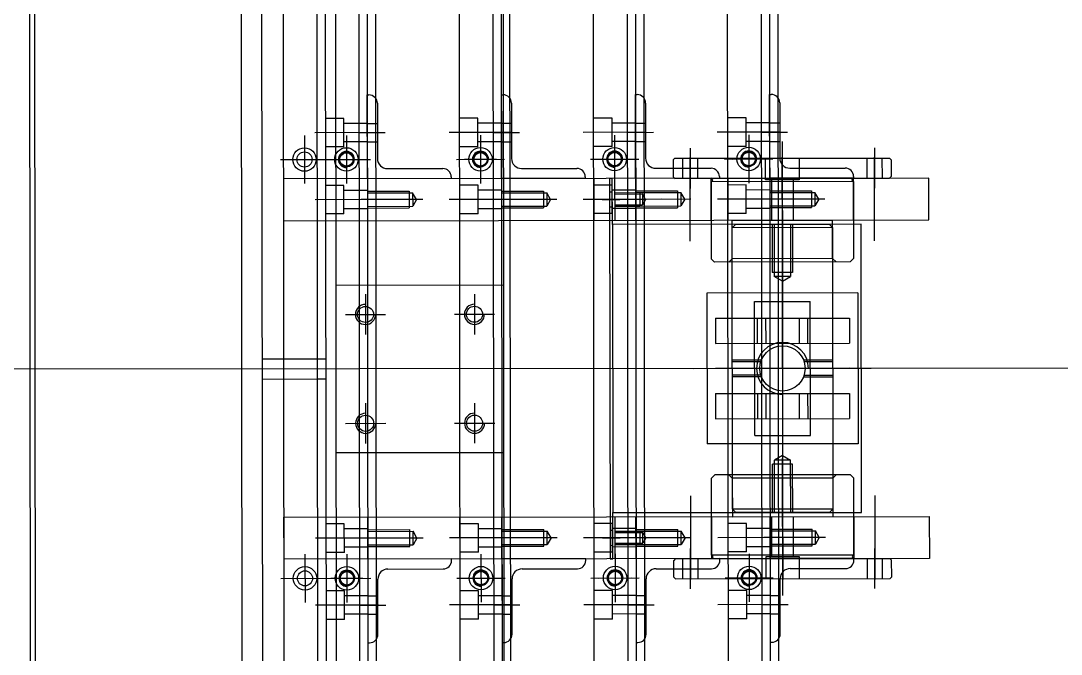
# Model space of a CAD drawing. Header units: feet. Extents: x -99009 to 3252343, y -11094690 to 9035152.
# Drawn here: x 2519507 to 2520128, y -1969509 to -1969131 of the extents above; entities that cross this region are included whole.
import ezdxf

# ---------------------------------------------------------------- set-up
doc = ezdxf.new("R2010")
doc.units = ezdxf.units.FT
for name, color, linetype in [('1', 1, 'Continuous'), ('K-LINE', 7, 'Continuous'), ('栗本図面枠', 7, 'Continuous')]:
    doc.layers.add(name, color=color, linetype=linetype)

# ---------------------------------------------------------------- blocks, each defined once
blk = doc.blocks.new('K24582845e8a56')
at = {"layer": '栗本図面枠', "color": 1}
for p, q in [((-7182.82, 87.5, 0), (-7182.82, -1919.93, 0)), ((-7271.32, -351.03, 0), (-7296.32, -351.03, 0)), ((-7296.32, -351.03, 0), (-7296.32, -736.03, 0)), ((-7271.32, -736.03, 0), (-7271.32, -351.03, 0)), ((-7094.32, -736.03, 0), (-7094.32, -351.03, 0)), ((-7094.32, -351.03, 0), (-7069.32, -351.03, 0)), ((-7069.32, -351.03, 0), (-7069.32, -736.03, 0)), ((-7308.32, -374.53, 0), (-7307.32, -373.53, 0)), ((-7308.32, -502.53, 0), (-7308.32, -374.53, 0)), ((-7307.32, -373.53, 0), (-7297.32, -373.53, 0)), ((-7297.32, -373.53, 0), (-7296.32, -374.53, 0)), ((-7296.32, -502.53, 0), (-7296.32, -374.53, 0)), ((-7068.32, -373.53, 0), (-7069.32, -374.53, 0)), ((-7069.32, -502.53, 0), (-7069.32, -374.53, 0)), ((-7058.32, -373.53, 0), (-7068.32, -373.53, 0)), ((-7057.32, -374.53, 0), (-7058.32, -373.53, 0)), ((-7057.32, -502.53, 0), (-7057.32, -374.53, 0)), ((-7314.32, -383.53, 0), (-7290.32, -383.53, 0)), ((-7258.82, -383.53, 0), (-7308.82, -383.53, 0)), ((-7308.32, -379.03, 0), (-7296.32, -379.03, 0)), ((-7106.82, -383.53, 0), (-7056.82, -383.53, 0)), ((-7051.32, -383.53, 0), (-7075.32, -383.53, 0)), ((-7057.32, -379.03, 0), (-7069.32, -379.03, 0)), ((-7308.32, -388.03, 0), (-7296.32, -388.03, 0)), ((-7182.82, -491.37, 0), (-7182.82, -385.7, 0)), ((-7057.32, -388.03, 0), (-7069.32, -388.03, 0)), ((-7297.32, -396.03, 0), (-7296.32, -396.03, 0)), ((-7271.32, -396.03, 0), (-7296.32, -396.03, 0)), ((-7296.32, -396.03, 0), (-7296.32, -446.03, 0)), ((-7294.32, -396.03, 0), (-7248.32, -396.03, 0)), ((-7294.32, -396.03, 0), (-7294.32, -481.03, 0)), ((-7268.82, -391.53, 0), (-7268.82, -539.93, 0)), ((-7096.82, -391.53, 0), (-7268.82, -391.53, 0)), ((-7246.32, -398.03, 0), (-7248.32, -396.03, 0)), ((-7227.82, -393.53, 0), (-7137.82, -393.53, 0)), ((-7227.82, -393.53, 0), (-7227.82, -483.53, 0)), ((-7137.82, -393.53, 0), (-7137.82, -483.53, 0)), ((-7119.32, -398.03, 0), (-7117.32, -396.03, 0)), ((-7071.32, -396.03, 0), (-7117.32, -396.03, 0)), ((-7096.82, -539.93, 0), (-7096.82, -391.53, 0)), ((-7094.32, -396.03, 0), (-7069.32, -396.03, 0)), ((-7071.32, -396.03, 0), (-7071.32, -481.03, 0)), ((-7068.32, -396.03, 0), (-7069.32, -396.03, 0)), ((-7069.32, -396.03, 0), (-7069.32, -446.03, 0)), ((-7302.32, -434.03, 0), (-7302.32, -401.03, 0)), ((-7246.32, -398.03, 0), (-7246.32, -479.03, 0)), ((-7212.82, -478.53, 0), (-7212.82, -398.53, 0)), ((-7212.82, -398.53, 0), (-7197.82, -398.53, 0)), ((-7197.82, -478.53, 0), (-7197.82, -398.53, 0)), ((-7182.82, -398.53, 0), (-7182.82, -478.53, 0)), ((-7167.82, -478.53, 0), (-7167.82, -398.53, 0)), ((-7167.82, -398.53, 0), (-7152.82, -398.53, 0)), ((-7152.82, -478.53, 0), (-7152.82, -398.53, 0)), ((-7119.32, -398.03, 0), (-7119.32, -479.03, 0)), ((-7063.32, -434.03, 0), (-7063.32, -401.03, 0)), ((-7248.32, -408.53, 0), (-7271.32, -408.53, 0)), ((-7271.32, -468.53, 0), (-7271.32, -408.53, 0)), ((-7268.82, -410.53, 0), (-7266.82, -408.53, 0)), ((-7266.82, -408.53, 0), (-7266.82, -468.53, 0)), ((-7266.82, -408.53, 0), (-7098.82, -408.53, 0)), ((-7248.32, -408.53, 0), (-7246.32, -406.53, 0)), ((-7248.32, -408.53, 0), (-7248.32, -468.53, 0)), ((-7187.82, -425.99, 0), (-7187.82, -408.53, 0)), ((-7186.82, -425.64, 0), (-7186.82, -408.53, 0)), ((-7178.82, -425.64, 0), (-7178.82, -408.53, 0)), ((-7177.82, -425.99, 0), (-7177.82, -408.53, 0)), ((-7117.32, -408.53, 0), (-7119.32, -406.53, 0)), ((-7117.32, -408.53, 0), (-7094.32, -408.53, 0)), ((-7117.32, -408.53, 0), (-7117.32, -468.53, 0)), ((-7098.82, -408.53, 0), (-7098.82, -468.53, 0)), ((-7098.82, -408.53, 0), (-7096.82, -410.53, 0)), ((-7094.32, -468.53, 0), (-7094.32, -408.53, 0)), ((-7283.82, -413.06, 0), (-7283.82, -449.7, 0)), ((-7268.82, -466.53, 0), (-7268.82, -410.53, 0)), ((-7096.82, -410.53, 0), (-7096.82, -466.53, 0)), ((-7081.82, -413.06, 0), (-7081.82, -449.7, 0)), ((-7288.82, -446.03, 0), (-7288.82, -421.03, 0)), ((-7288.82, -421.03, 0), (-7278.82, -421.03, 0)), ((-7283.82, -416.72, 0), (-7287.82, -419.03, 0)), ((-7287.82, -446.03, 0), (-7287.82, -419.03, 0)), ((-7287.82, -419.03, 0), (-7279.82, -419.03, 0)), ((-7283.82, -416.72, 0), (-7279.82, -419.03, 0)), ((-7279.82, -446.03, 0), (-7279.82, -419.03, 0)), ((-7278.82, -446.03, 0), (-7278.82, -421.03, 0)), ((-7222.82, -455.12, 0), (-7222.82, -421.95, 0)), ((-7142.82, -421.95, 0), (-7222.82, -421.95, 0)), ((-7142.82, -455.12, 0), (-7142.82, -421.95, 0)), ((-7086.82, -446.03, 0), (-7086.82, -421.03, 0)), ((-7076.82, -421.03, 0), (-7086.82, -421.03, 0)), ((-7081.82, -416.72, 0), (-7085.82, -419.03, 0)), ((-7085.82, -446.03, 0), (-7085.82, -419.03, 0)), ((-7077.82, -419.03, 0), (-7085.82, -419.03, 0)), ((-7081.82, -416.72, 0), (-7077.82, -419.03, 0)), ((-7077.82, -446.03, 0), (-7077.82, -419.03, 0)), ((-7076.82, -446.03, 0), (-7076.82, -421.03, 0)), ((-7212.82, -423.53, 0), (-7197.82, -423.53, 0)), ((-7167.82, -423.53, 0), (-7152.82, -423.53, 0)), ((-7308.32, -428.53, 0), (-7295.32, -428.53, 0)), ((-7295.32, -428.53, 0), (-7295.32, -448.53, 0)), ((-7295.32, -432.03, 0), (-7271.32, -432.03, 0)), ((-7268.82, -432.53, 0), (-7240.02, -432.53, 0)), ((-7268.82, -433.73, 0), (-7237.62, -433.73, 0)), ((-7240.02, -432.53, 0), (-7240.02, -444.53, 0)), ((-7237.62, -433.73, 0), (-7237.62, -443.33, 0)), ((-7234.85, -438.53, 0), (-7237.62, -433.73, 0)), ((-7212.82, -428.53, 0), (-7197.82, -428.53, 0)), ((-7167.82, -428.53, 0), (-7152.82, -428.53, 0)), ((-7130.8, -438.53, 0), (-7128.02, -433.73, 0)), ((-7096.82, -433.73, 0), (-7128.02, -433.73, 0)), ((-7128.02, -433.73, 0), (-7128.02, -443.33, 0)), ((-7096.82, -432.53, 0), (-7125.62, -432.53, 0)), ((-7125.62, -432.53, 0), (-7125.62, -444.53, 0)), ((-7070.32, -432.03, 0), (-7094.32, -432.03, 0)), ((-7070.32, -428.53, 0), (-7070.32, -448.53, 0)), ((-7057.32, -428.53, 0), (-7070.32, -428.53, 0)), ((-7341.32, -440.03, 0), (-7308.32, -440.03, 0)), ((-7329.32, -446.03, 0), (-7329.32, -440.03, 0)), ((-7323.82, -450.74, 0), (-7323.82, -435.33, 0)), ((-7323.82, -439.78, 0), (-7323.82, -477.28, 0)), ((-7318.32, -438.53, 0), (-7236.32, -438.53, 0)), ((-7318.32, -446.03, 0), (-7318.32, -440.03, 0)), ((-7258.82, -438.53, 0), (-7308.82, -438.53, 0)), ((-7283.82, -439.78, 0), (-7283.82, -477.28, 0)), ((-7278.82, -438.53, 0), (-7086.82, -438.53, 0)), ((-7239.07, -438.53, 0), (-7126.57, -438.53, 0)), ((-7234.85, -438.53, 0), (-7237.62, -443.33, 0)), ((-7130.8, -438.53, 0), (-7128.02, -443.33, 0)), ((-7047.32, -438.53, 0), (-7129.32, -438.53, 0)), ((-7106.82, -438.53, 0), (-7056.82, -438.53, 0)), ((-7081.82, -439.78, 0), (-7081.82, -477.28, 0)), ((-7024.32, -440.03, 0), (-7057.32, -440.03, 0)), ((-7047.32, -446.03, 0), (-7047.32, -440.03, 0)), ((-7041.82, -450.74, 0), (-7041.82, -435.33, 0)), ((-7041.82, -439.78, 0), (-7041.82, -477.28, 0)), ((-7036.32, -446.03, 0), (-7036.32, -440.03, 0)), ((-7652.82, -441.03, 0), (-6712.82, -441.03, 0)), ((-7652.82, -446.03, 0), (-6712.82, -446.03, 0)), ((-7346.32, -446.03, 0), (-7346.32, -445.03, 0)), ((-7296.32, -446.03, 0), (-7346.32, -446.03, 0)), ((-7329.32, -446.03, 0), (-7329.32, -460.03, 0)), ((-7318.32, -446.03, 0), (-7318.32, -460.03, 0)), ((-7307.82, -472.91, 0), (-7307.82, -444.16, 0)), ((-7296.32, -446.03, 0), (-7271.32, -446.03, 0)), ((-7295.32, -445.03, 0), (-7271.32, -445.03, 0)), ((-7289.32, -446.03, 0), (-7289.32, -460.03, 0)), ((-7278.32, -446.03, 0), (-7278.32, -460.03, 0)), ((-7268.82, -443.33, 0), (-7237.62, -443.33, 0)), ((-7268.82, -444.53, 0), (-7240.02, -444.53, 0)), ((-7096.82, -443.33, 0), (-7128.02, -443.33, 0)), ((-7096.82, -444.53, 0), (-7125.62, -444.53, 0)), ((-7070.32, -445.03, 0), (-7094.32, -445.03, 0)), ((-7069.32, -446.03, 0), (-7094.32, -446.03, 0)), ((-7087.32, -446.03, 0), (-7087.32, -460.03, 0)), ((-7076.32, -446.03, 0), (-7076.32, -460.03, 0)), ((-7069.32, -446.03, 0), (-7019.32, -446.03, 0)), ((-7057.82, -472.91, 0), (-7057.82, -444.16, 0)), ((-7047.32, -446.03, 0), (-7047.32, -460.03, 0)), ((-7036.32, -446.03, 0), (-7036.32, -460.03, 0)), ((-7019.32, -446.03, 0), (-7019.32, -445.03, 0)), ((-7652.82, -451.03, 0), (-6712.82, -451.03, 0)), ((-7295.32, -448.53, 0), (-7308.32, -448.53, 0)), ((-7307.82, -468.13, 0), (-7307.82, -448.93, 0)), ((-7212.82, -448.53, 0), (-7197.82, -448.53, 0)), ((-7187.82, -451.07, 0), (-7187.82, -468.53, 0)), ((-7186.82, -451.43, 0), (-7186.82, -468.53, 0)), ((-7178.82, -451.43, 0), (-7178.82, -468.53, 0)), ((-7177.82, -451.07, 0), (-7177.82, -468.53, 0)), ((-7167.82, -448.53, 0), (-7152.82, -448.53, 0)), ((-7070.32, -448.53, 0), (-7057.32, -448.53, 0)), ((-7057.82, -468.13, 0), (-7057.82, -448.93, 0)), ((-7322.2, -458.53, 0), (-7293.45, -458.53, 0)), ((-7317.42, -458.53, 0), (-7298.22, -458.53, 0)), ((-7142.82, -455.12, 0), (-7222.82, -455.12, 0)), ((-7212.82, -453.53, 0), (-7197.82, -453.53, 0)), ((-7167.82, -453.53, 0), (-7152.82, -453.53, 0)), ((-7072.2, -458.53, 0), (-7043.45, -458.53, 0)), ((-7067.42, -458.53, 0), (-7048.22, -458.53, 0)), ((-7315.32, -460.03, 0), (-7332.32, -460.03, 0)), ((-7332.32, -460.03, 0), (-7332.32, -471.03, 0)), ((-7315.32, -460.03, 0), (-7315.32, -471.03, 0)), ((-7275.32, -460.03, 0), (-7292.32, -460.03, 0)), ((-7292.32, -460.03, 0), (-7292.32, -471.03, 0)), ((-7275.32, -460.03, 0), (-7275.32, -471.03, 0)), ((-7073.32, -460.03, 0), (-7090.32, -460.03, 0)), ((-7090.32, -460.03, 0), (-7090.32, -471.03, 0)), ((-7073.32, -460.03, 0), (-7073.32, -471.03, 0)), ((-7033.32, -460.03, 0), (-7050.32, -460.03, 0)), ((-7050.32, -460.03, 0), (-7050.32, -471.03, 0)), ((-7033.32, -460.03, 0), (-7033.32, -471.03, 0)), ((-6712.82, -471.03, 0), (-7652.82, -471.03, 0)), ((-6712.82, -471.03, 0), (-7652.82, -471.03, 0)), ((-7296.32, -471.03, 0), (-7271.32, -471.03, 0)), ((-7248.32, -468.53, 0), (-7271.32, -468.53, 0)), ((-7266.82, -468.53, 0), (-7268.82, -466.53, 0)), ((-7098.82, -468.53, 0), (-7266.82, -468.53, 0)), ((-7248.32, -468.53, 0), (-7246.32, -470.53, 0)), ((-7117.32, -468.53, 0), (-7119.32, -470.53, 0)), ((-7117.32, -468.53, 0), (-7094.32, -468.53, 0)), ((-7096.82, -466.53, 0), (-7098.82, -468.53, 0)), ((-7069.32, -471.03, 0), (-7094.32, -471.03, 0)), ((-7297.32, -476.03, 0), (-7296.32, -476.03, 0)), ((-7296.32, -476.03, 0), (-7296.32, -526.03, 0)), ((-7068.32, -476.03, 0), (-7069.32, -476.03, 0)), ((-7069.32, -476.03, 0), (-7069.32, -526.03, 0)), ((-7302.32, -514.03, 0), (-7302.32, -481.03, 0)), ((-7271.32, -481.03, 0), (-7296.32, -481.03, 0)), ((-7294.32, -481.03, 0), (-7248.32, -481.03, 0)), ((-7246.32, -479.03, 0), (-7248.32, -481.03, 0)), ((-7227.82, -483.53, 0), (-7137.82, -483.53, 0)), ((-7212.82, -478.53, 0), (-7197.82, -478.53, 0)), ((-7167.82, -478.53, 0), (-7152.82, -478.53, 0)), ((-7119.32, -479.03, 0), (-7117.32, -481.03, 0)), ((-7071.32, -481.03, 0), (-7117.32, -481.03, 0)), ((-7094.32, -481.03, 0), (-7069.32, -481.03, 0)), ((-7063.32, -514.03, 0), (-7063.32, -481.03, 0)), ((-7308.32, -489.03, 0), (-7296.32, -489.03, 0)), ((-7057.32, -489.03, 0), (-7069.32, -489.03, 0)), ((-7314.32, -493.53, 0), (-7290.32, -493.53, 0)), ((-7258.82, -493.53, 0), (-7308.82, -493.53, 0)), ((-7283.82, -493.06, 0), (-7283.82, -529.7, 0)), ((-7106.82, -493.53, 0), (-7056.82, -493.53, 0)), ((-7081.82, -493.06, 0), (-7081.82, -529.7, 0)), ((-7051.32, -493.53, 0), (-7075.32, -493.53, 0)), ((-7308.32, -498.03, 0), (-7296.32, -498.03, 0)), ((-7307.32, -503.53, 0), (-7308.32, -502.53, 0)), ((-7296.32, -502.53, 0), (-7297.32, -503.53, 0)), ((-7288.82, -526.03, 0), (-7288.82, -501.03, 0)), ((-7288.82, -501.03, 0), (-7278.82, -501.03, 0)), ((-7283.82, -496.72, 0), (-7287.82, -499.03, 0)), ((-7287.82, -526.03, 0), (-7287.82, -499.03, 0)), ((-7287.82, -499.03, 0), (-7279.82, -499.03, 0)), ((-7283.82, -496.72, 0), (-7279.82, -499.03, 0)), ((-7279.82, -526.03, 0), (-7279.82, -499.03, 0)), ((-7278.82, -526.03, 0), (-7278.82, -501.03, 0)), ((-7086.82, -526.03, 0), (-7086.82, -501.03, 0)), ((-7076.82, -501.03, 0), (-7086.82, -501.03, 0)), ((-7081.82, -496.72, 0), (-7085.82, -499.03, 0)), ((-7085.82, -526.03, 0), (-7085.82, -499.03, 0)), ((-7077.82, -499.03, 0), (-7085.82, -499.03, 0)), ((-7081.82, -496.72, 0), (-7077.82, -499.03, 0)), ((-7077.82, -526.03, 0), (-7077.82, -499.03, 0)), ((-7076.82, -526.03, 0), (-7076.82, -501.03, 0)), ((-7057.32, -498.03, 0), (-7069.32, -498.03, 0)), ((-7069.32, -502.53, 0), (-7068.32, -503.53, 0)), ((-7058.32, -503.53, 0), (-7057.32, -502.53, 0)), ((-7307.32, -503.53, 0), (-7297.32, -503.53, 0)), ((-7058.32, -503.53, 0), (-7068.32, -503.53, 0)), ((-7283.82, -510.86, 0), (-7283.82, -547.76, 0)), ((-7081.82, -510.86, 0), (-7081.82, -547.76, 0)), ((-7652.82, -521.03, 0), (-6712.82, -521.03, 0)), ((-7341.32, -520.03, 0), (-7308.32, -520.03, 0)), ((-7329.32, -526.03, 0), (-7329.32, -520.03, 0)), ((-7323.82, -530.74, 0), (-7323.82, -515.33, 0)), ((-7323.82, -519.78, 0), (-7323.82, -557.28, 0)), ((-7318.32, -526.03, 0), (-7318.32, -520.03, 0)), ((-7283.82, -520.09, 0), (-7287.02, -521.93, 0)), ((-7283.82, -519.78, 0), (-7283.82, -557.28, 0)), ((-7283.82, -520.09, 0), (-7280.62, -521.93, 0)), ((-7081.82, -520.09, 0), (-7085.02, -521.93, 0)), ((-7081.82, -519.78, 0), (-7081.82, -557.28, 0)), ((-7081.82, -520.09, 0), (-7078.62, -521.93, 0)), ((-7024.32, -520.03, 0), (-7057.32, -520.03, 0)), ((-7047.32, -526.03, 0), (-7047.32, -520.03, 0)), ((-7041.82, -530.74, 0), (-7041.82, -515.33, 0)), ((-7041.82, -519.78, 0), (-7041.82, -557.28, 0)), ((-7036.32, -526.03, 0), (-7036.32, -520.03, 0)), ((-7652.82, -526.03, 0), (-6712.82, -526.03, 0)), ((-7346.32, -526.03, 0), (-7346.32, -525.03, 0)), ((-7296.32, -526.03, 0), (-7346.32, -526.03, 0)), ((-7329.32, -526.03, 0), (-7329.32, -540.03, 0)), ((-7318.32, -526.03, 0), (-7318.32, -540.03, 0)), ((-7307.82, -552.91, 0), (-7307.82, -524.16, 0)), ((-7296.32, -526.03, 0), (-7271.32, -526.03, 0)), ((-7289.32, -526.03, 0), (-7289.32, -540.03, 0)), ((-7287.82, -538.53, 0), (-7287.82, -523.53, 0)), ((-7287.82, -523.53, 0), (-7279.82, -523.53, 0)), ((-7287.02, -538.53, 0), (-7287.02, -521.93, 0)), ((-7287.02, -521.93, 0), (-7280.62, -521.93, 0)), ((-7280.62, -538.53, 0), (-7280.62, -521.93, 0)), ((-7279.82, -538.53, 0), (-7279.82, -523.53, 0)), ((-7278.32, -526.03, 0), (-7278.32, -540.03, 0)), ((-7069.32, -526.03, 0), (-7094.32, -526.03, 0)), ((-7087.32, -526.03, 0), (-7087.32, -540.03, 0)), ((-7085.82, -538.53, 0), (-7085.82, -523.53, 0)), ((-7077.82, -523.53, 0), (-7085.82, -523.53, 0)), ((-7085.02, -538.53, 0), (-7085.02, -521.93, 0)), ((-7078.62, -521.93, 0), (-7085.02, -521.93, 0)), ((-7078.62, -538.53, 0), (-7078.62, -521.93, 0)), ((-7077.82, -538.53, 0), (-7077.82, -523.53, 0)), ((-7076.32, -526.03, 0), (-7076.32, -540.03, 0)), ((-7069.32, -526.03, 0), (-7019.32, -526.03, 0)), ((-7057.82, -552.91, 0), (-7057.82, -524.16, 0)), ((-7047.32, -526.03, 0), (-7047.32, -540.03, 0)), ((-7036.32, -526.03, 0), (-7036.32, -540.03, 0)), ((-7019.32, -526.03, 0), (-7019.32, -525.03, 0)), ((-7652.82, -531.03, 0), (-6712.82, -531.03, 0)), ((-7307.82, -548.13, 0), (-7307.82, -528.93, 0)), ((-7057.82, -548.13, 0), (-7057.82, -528.93, 0)), ((-7322.2, -538.53, 0), (-7293.45, -538.53, 0)), ((-7317.42, -538.53, 0), (-7298.22, -538.53, 0)), ((-7296.32, -538.53, 0), (-7271.32, -538.53, 0)), ((-7296.32, -539.93, 0), (-7296.32, -541.53, 0)), ((-7268.82, -539.93, 0), (-7296.32, -539.93, 0)), ((-7288.32, -541.53, 0), (-7288.32, -539.93, 0)), ((-7283.82, -546.03, 0), (-7283.82, -535.43, 0)), ((-7279.32, -541.53, 0), (-7279.32, -539.93, 0)), ((-7268.82, -539.93, 0), (-7096.82, -539.93, 0)), ((-7069.32, -539.93, 0), (-7096.82, -539.93, 0)), ((-7069.32, -538.53, 0), (-7094.32, -538.53, 0)), ((-7086.32, -541.53, 0), (-7086.32, -539.93, 0)), ((-7081.82, -546.03, 0), (-7081.82, -535.43, 0)), ((-7077.32, -541.53, 0), (-7077.32, -539.93, 0)), ((-7072.2, -538.53, 0), (-7043.45, -538.53, 0)), ((-7069.32, -541.53, 0), (-7069.32, -539.93, 0)), ((-7067.42, -538.53, 0), (-7048.22, -538.53, 0)), ((-7315.32, -540.03, 0), (-7332.32, -540.03, 0)), ((-7332.32, -540.03, 0), (-7332.32, -551.03, 0)), ((-7315.32, -540.03, 0), (-7315.32, -551.03, 0)), ((-7296.32, -541.53, 0), (-7069.32, -541.53, 0)), ((-7275.32, -540.03, 0), (-7292.32, -540.03, 0)), ((-7292.32, -540.03, 0), (-7292.32, -551.03, 0)), ((-7275.32, -540.03, 0), (-7275.32, -551.03, 0)), ((-7073.32, -540.03, 0), (-7090.32, -540.03, 0)), ((-7090.32, -540.03, 0), (-7090.32, -551.03, 0)), ((-7073.32, -540.03, 0), (-7073.32, -551.03, 0)), ((-7033.32, -540.03, 0), (-7050.32, -540.03, 0)), ((-7050.32, -540.03, 0), (-7050.32, -551.03, 0)), ((-7033.32, -540.03, 0), (-7033.32, -551.03, 0)), ((-6712.82, -551.03, 0), (-7652.82, -551.03, 0)), ((-6712.82, -551.03, 0), (-7652.82, -551.03, 0)), ((-7296.32, -551.03, 0), (-7271.32, -551.03, 0)), ((-7069.32, -551.03, 0), (-7094.32, -551.03, 0)), ((-7297.32, -556.03, 0), (-7296.32, -556.03, 0)), ((-7296.32, -556.03, 0), (-7296.32, -606.03, 0)), ((-7069.32, -556.03, 0), (-7069.32, -606.03, 0)), ((-7068.32, -556.03, 0), (-7069.32, -556.03, 0)), ((-7302.32, -594.03, 0), (-7302.32, -561.03, 0)), ((-7063.32, -594.03, 0), (-7063.32, -561.03, 0)), ((-7283.82, -576.72, 0), (-7287.82, -579.03, 0)), ((-7283.82, -573.06, 0), (-7283.82, -609.7, 0)), ((-7283.82, -576.72, 0), (-7279.82, -579.03, 0)), ((-7081.82, -576.72, 0), (-7085.82, -579.03, 0)), ((-7081.82, -573.06, 0), (-7081.82, -609.7, 0)), ((-7081.82, -576.72, 0), (-7077.82, -579.03, 0)), ((-7288.82, -606.03, 0), (-7288.82, -581.03, 0)), ((-7288.82, -581.03, 0), (-7278.82, -581.03, 0)), ((-7287.82, -606.03, 0), (-7287.82, -579.03, 0)), ((-7287.82, -579.03, 0), (-7279.82, -579.03, 0)), ((-7279.82, -606.03, 0), (-7279.82, -579.03, 0)), ((-7278.82, -606.03, 0), (-7278.82, -581.03, 0)), ((-7086.82, -606.03, 0), (-7086.82, -581.03, 0)), ((-7076.82, -581.03, 0), (-7086.82, -581.03, 0)), ((-7085.82, -606.03, 0), (-7085.82, -579.03, 0)), ((-7077.82, -579.03, 0), (-7085.82, -579.03, 0)), ((-7077.82, -606.03, 0), (-7077.82, -579.03, 0)), ((-7076.82, -606.03, 0), (-7076.82, -581.03, 0)), ((-7323.82, -610.74, 0), (-7323.82, -595.33, 0)), ((-7041.82, -610.74, 0), (-7041.82, -595.33, 0)), ((-7652.82, -601.03, 0), (-6712.82, -601.03, 0)), ((-7341.32, -600.03, 0), (-7308.32, -600.03, 0)), ((-7329.32, -606.03, 0), (-7329.32, -600.03, 0)), ((-7323.82, -599.78, 0), (-7323.82, -637.28, 0)), ((-7318.32, -606.03, 0), (-7318.32, -600.03, 0)), ((-7283.82, -599.78, 0), (-7283.82, -637.28, 0)), ((-7081.82, -599.78, 0), (-7081.82, -637.28, 0)), ((-7024.32, -600.03, 0), (-7057.32, -600.03, 0)), ((-7047.32, -606.03, 0), (-7047.32, -600.03, 0)), ((-7041.82, -599.78, 0), (-7041.82, -637.28, 0)), ((-7036.32, -606.03, 0), (-7036.32, -600.03, 0)), ((-6707.82, -604.75, 0), (-7657.82, -604.75, 0)), ((-7652.82, -606.03, 0), (-6712.82, -606.03, 0)), ((-7346.32, -606.03, 0), (-7346.32, -605.03, 0)), ((-7296.32, -606.03, 0), (-7346.32, -606.03, 0)), ((-7329.32, -606.03, 0), (-7329.32, -620.03, 0)), ((-7318.32, -606.03, 0), (-7318.32, -620.03, 0)), ((-7307.82, -632.91, 0), (-7307.82, -604.16, 0)), ((-7296.32, -606.03, 0), (-7271.32, -606.03, 0)), ((-7289.32, -606.03, 0), (-7289.32, -620.03, 0)), ((-7278.32, -606.03, 0), (-7278.32, -620.03, 0)), ((-7232.82, -704.75, 0), (-7232.82, -604.75, 0)), ((-7132.82, -704.75, 0), (-7132.82, -604.75, 0)), ((-7069.32, -606.03, 0), (-7094.32, -606.03, 0)), ((-7087.32, -606.03, 0), (-7087.32, -620.03, 0)), ((-7076.32, -606.03, 0), (-7076.32, -620.03, 0)), ((-7069.32, -606.03, 0), (-7019.32, -606.03, 0)), ((-7057.82, -632.91, 0), (-7057.82, -604.16, 0)), ((-7047.32, -606.03, 0), (-7047.32, -620.03, 0)), ((-7036.32, -606.03, 0), (-7036.32, -620.03, 0)), ((-7019.32, -606.03, 0), (-7019.32, -605.03, 0)), ((-7652.82, -611.03, 0), (-6712.82, -611.03, 0)), ((-7307.82, -628.13, 0), (-7307.82, -608.93, 0)), ((-7215.32, -634.25, 0), (-7215.32, -610.25, 0)), ((-7150.32, -634.25, 0), (-7150.32, -610.25, 0)), ((-7057.82, -628.13, 0), (-7057.82, -608.93, 0)), ((-7315.32, -620.03, 0), (-7332.32, -620.03, 0)), ((-7332.32, -620.03, 0), (-7332.32, -631.03, 0)), ((-7322.2, -618.53, 0), (-7293.45, -618.53, 0)), ((-7317.42, -618.53, 0), (-7298.22, -618.53, 0)), ((-7315.32, -620.03, 0), (-7315.32, -631.03, 0)), ((-7275.32, -620.03, 0), (-7292.32, -620.03, 0)), ((-7292.32, -620.03, 0), (-7292.32, -631.03, 0)), ((-7275.32, -620.03, 0), (-7275.32, -631.03, 0)), ((-7073.32, -620.03, 0), (-7090.32, -620.03, 0)), ((-7090.32, -620.03, 0), (-7090.32, -631.03, 0)), ((-7073.32, -620.03, 0), (-7073.32, -631.03, 0)), ((-7072.2, -618.53, 0), (-7043.45, -618.53, 0)), ((-7067.42, -618.53, 0), (-7048.22, -618.53, 0)), ((-7033.32, -620.03, 0), (-7050.32, -620.03, 0)), ((-7050.32, -620.03, 0), (-7050.32, -631.03, 0)), ((-7033.32, -620.03, 0), (-7033.32, -631.03, 0)), ((-7227.32, -622.25, 0), (-7203.32, -622.25, 0)), ((-7162.32, -622.25, 0), (-7138.32, -622.25, 0)), ((-6712.82, -631.03, 0), (-7652.82, -631.03, 0)), ((-6712.82, -631.03, 0), (-7652.82, -631.03, 0)), ((-7296.32, -631.03, 0), (-7271.32, -631.03, 0)), ((-7069.32, -631.03, 0), (-7094.32, -631.03, 0)), ((-7297.32, -636.03, 0), (-7296.32, -636.03, 0)), ((-7296.32, -636.03, 0), (-7296.32, -686.03, 0)), ((-7069.32, -636.03, 0), (-7069.32, -686.03, 0)), ((-7068.32, -636.03, 0), (-7069.32, -636.03, 0)), ((-7302.32, -674.03, 0), (-7302.32, -641.03, 0)), ((-7063.32, -674.03, 0), (-7063.32, -641.03, 0)), ((-7283.82, -656.72, 0), (-7287.82, -659.03, 0)), ((-7283.82, -653.06, 0), (-7283.82, -689.7, 0)), ((-7283.82, -656.72, 0), (-7279.82, -659.03, 0)), ((-7081.82, -656.72, 0), (-7085.82, -659.03, 0)), ((-7081.82, -653.06, 0), (-7081.82, -689.7, 0)), ((-7081.82, -656.72, 0), (-7077.82, -659.03, 0)), ((-7288.82, -686.03, 0), (-7288.82, -661.03, 0)), ((-7288.82, -661.03, 0), (-7278.82, -661.03, 0)), ((-7287.82, -686.03, 0), (-7287.82, -659.03, 0)), ((-7287.82, -659.03, 0), (-7279.82, -659.03, 0)), ((-7279.82, -686.03, 0), (-7279.82, -659.03, 0)), ((-7278.82, -686.03, 0), (-7278.82, -661.03, 0)), ((-7086.82, -686.03, 0), (-7086.82, -661.03, 0)), ((-7076.82, -661.03, 0), (-7086.82, -661.03, 0)), ((-7085.82, -686.03, 0), (-7085.82, -659.03, 0)), ((-7077.82, -659.03, 0), (-7085.82, -659.03, 0)), ((-7077.82, -686.03, 0), (-7077.82, -659.03, 0)), ((-7076.82, -686.03, 0), (-7076.82, -661.03, 0)), ((-7323.82, -690.74, 0), (-7323.82, -675.33, 0)), ((-7215.32, -699.25, 0), (-7215.32, -675.25, 0)), ((-7150.32, -699.25, 0), (-7150.32, -675.25, 0)), ((-7041.82, -690.74, 0), (-7041.82, -675.33, 0)), ((-7652.82, -681.03, 0), (-6712.82, -681.03, 0)), ((-7341.32, -680.03, 0), (-7308.32, -680.03, 0)), ((-7329.32, -686.03, 0), (-7329.32, -680.03, 0)), ((-7323.82, -679.78, 0), (-7323.82, -717.28, 0)), ((-7318.32, -686.03, 0), (-7318.32, -680.03, 0)), ((-7283.82, -679.78, 0), (-7283.82, -717.28, 0)), ((-7081.82, -679.78, 0), (-7081.82, -717.28, 0)), ((-7024.32, -680.03, 0), (-7057.32, -680.03, 0)), ((-7047.32, -686.03, 0), (-7047.32, -680.03, 0)), ((-7041.82, -679.78, 0), (-7041.82, -717.28, 0)), ((-7036.32, -686.03, 0), (-7036.32, -680.03, 0)), ((-7652.82, -686.03, 0), (-6712.82, -686.03, 0)), ((-7346.32, -686.03, 0), (-7346.32, -685.03, 0)), ((-7296.32, -686.03, 0), (-7346.32, -686.03, 0)), ((-7329.32, -686.03, 0), (-7329.32, -700.03, 0)), ((-7318.32, -686.03, 0), (-7318.32, -700.03, 0)), ((-7307.82, -737.91, 0), (-7307.82, -684.16, 0)), ((-7296.32, -686.03, 0), (-7271.32, -686.03, 0)), ((-7289.32, -686.03, 0), (-7289.32, -700.03, 0)), ((-7278.32, -686.03, 0), (-7278.32, -700.03, 0)), ((-7227.32, -687.25, 0), (-7203.32, -687.25, 0)), ((-7162.32, -687.25, 0), (-7138.32, -687.25, 0)), ((-7069.32, -686.03, 0), (-7094.32, -686.03, 0)), ((-7087.32, -686.03, 0), (-7087.32, -700.03, 0)), ((-7076.32, -686.03, 0), (-7076.32, -700.03, 0)), ((-7069.32, -686.03, 0), (-7019.32, -686.03, 0)), ((-7057.82, -737.91, 0), (-7057.82, -684.16, 0)), ((-7047.32, -686.03, 0), (-7047.32, -700.03, 0)), ((-7036.32, -686.03, 0), (-7036.32, -700.03, 0)), ((-7019.32, -686.03, 0), (-7019.32, -685.03, 0)), ((-7652.82, -691.03, 0), (-6712.82, -691.03, 0)), ((-7307.82, -708.13, 0), (-7307.82, -688.93, 0)), ((-7057.82, -708.13, 0), (-7057.82, -688.93, 0)), ((-7315.32, -700.03, 0), (-7332.32, -700.03, 0)), ((-7332.32, -700.03, 0), (-7332.32, -711.03, 0)), ((-7322.2, -698.53, 0), (-7293.45, -698.53, 0)), ((-7317.42, -698.53, 0), (-7298.22, -698.53, 0)), ((-7315.32, -700.03, 0), (-7315.32, -711.03, 0)), ((-7275.32, -700.03, 0), (-7292.32, -700.03, 0)), ((-7292.32, -700.03, 0), (-7292.32, -711.03, 0)), ((-7275.32, -700.03, 0), (-7275.32, -711.03, 0)), ((-7073.32, -700.03, 0), (-7090.32, -700.03, 0)), ((-7090.32, -700.03, 0), (-7090.32, -711.03, 0)), ((-7073.32, -700.03, 0), (-7073.32, -711.03, 0)), ((-7072.2, -698.53, 0), (-7043.45, -698.53, 0)), ((-7067.42, -698.53, 0), (-7048.22, -698.53, 0)), ((-7033.32, -700.03, 0), (-7050.32, -700.03, 0)), ((-7050.32, -700.03, 0), (-7050.32, -711.03, 0)), ((-7033.32, -700.03, 0), (-7033.32, -711.03, 0)), ((-6707.82, -704.75, 0), (-7657.82, -704.75, 0)), ((-7652.82, -711.03, 0), (-6712.82, -711.03, 0)), ((-7188.82, -716.03, 0), (-7188.82, -711.03, 0)), ((-7176.82, -716.03, 0), (-7176.82, -711.03, 0)), ((-7652.82, -716.03, 0), (-6712.82, -716.03, 0)), ((-7188.82, -749.03, 0), (-7188.82, -716.03, 0)), ((-7176.82, -749.03, 0), (-7176.82, -716.03, 0)), ((-7322.2, -723.53, 0), (-7293.45, -723.53, 0)), ((-7072.2, -723.53, 0), (-7043.45, -723.53, 0)), ((-6712.82, -736.03, 0), (-7652.82, -736.03, 0)), ((-7296.32, -736.03, 0), (-7271.32, -736.03, 0)), ((-7069.32, -736.03, 0), (-7094.32, -736.03, 0)), ((-7652.82, -749.03, 0), (-6712.82, -749.03, 0)), ((-6712.82, -761.03, 0), (-7652.82, -761.03, 0)), ((-7669.82, -887.5, 0), (-6695.82, -887.5, 0)), ((-7666.82, -884.5, 0), (-6698.82, -884.5, 0))]:
    blk.add_line(p, q, dxfattribs=at)
for centre, radius in [((-7182.82, -438.53, 0), 13.5), ((-7307.82, -458.53, 0), 7), ((-7057.82, -458.53, 0), 7), ((-7307.82, -458.53, 0), 4.5), ((-7307.82, -458.53, 0), 4), ((-7057.82, -458.53, 0), 4.5), ((-7057.82, -458.53, 0), 4), ((-7307.82, -538.53, 0), 7), ((-7057.82, -538.53, 0), 7), ((-7307.82, -538.53, 0), 4.5), ((-7307.82, -538.53, 0), 4), ((-7057.82, -538.53, 0), 4.5), ((-7057.82, -538.53, 0), 4), ((-7307.82, -618.53, 0), 7), ((-7307.82, -618.53, 0), 4.5), ((-7057.82, -618.53, 0), 7), ((-7057.82, -618.53, 0), 4.5), ((-7307.82, -618.53, 0), 4), ((-7215.32, -622.25, 0), 4.8), ((-7150.32, -622.25, 0), 4.8), ((-7057.82, -618.53, 0), 4), ((-7215.32, -687.25, 0), 4.8), ((-7150.32, -687.25, 0), 4.8), ((-7307.82, -698.53, 0), 7), ((-7307.82, -698.53, 0), 4.5), ((-7307.82, -698.53, 0), 4), ((-7057.82, -698.53, 0), 7), ((-7057.82, -698.53, 0), 4.5), ((-7057.82, -698.53, 0), 4), ((-7307.82, -723.53, 0), 7), ((-7307.82, -723.53, 0), 4.5), ((-7057.82, -723.53, 0), 7), ((-7057.82, -723.53, 0), 4.5)]:
    blk.add_circle(centre, radius, dxfattribs=at)
for centre, radius, start, end in [((-7297.32, -401.03, 0), 5, 90, 180), ((-7295.32, -396.03, 0), 1, 180, 0), ((-7070.32, -396.03, 0), 1, 180, 0), ((-7068.32, -401.03, 0), 5, 0, 90), ((-7182.82, -438.53, 0), 15.5, 90, 0), ((-7308.32, -434.03, 0), 6, 270, 0), ((-7057.32, -434.03, 0), 6, 180, 270), ((-7341.32, -445.03, 0), 5, 90, 180), ((-7024.32, -445.03, 0), 5, 0, 90), ((-7307.82, -458.53, 0), 4.8, 90, 0), ((-7057.82, -458.53, 0), 4.8, 90, 0), ((-7297.32, -481.03, 0), 5, 90, 180), ((-7068.32, -481.03, 0), 5, 0, 90), ((-7295.32, -481.03, 0), 1, 0, 180), ((-7070.32, -481.03, 0), 1, 0, 180), ((-7308.32, -514.03, 0), 6, 270, 0), ((-7057.32, -514.03, 0), 6, 180, 270), ((-7341.32, -525.03, 0), 5, 90, 180), ((-7024.32, -525.03, 0), 5, 0, 90), ((-7307.82, -538.53, 0), 4.8, 90, 0), ((-7057.82, -538.53, 0), 4.8, 90, 0), ((-7297.32, -561.03, 0), 5, 90, 180), ((-7068.32, -561.03, 0), 5, 0, 90), ((-7308.32, -594.03, 0), 6, 270, 0), ((-7057.32, -594.03, 0), 6, 180, 270), ((-7341.32, -605.03, 0), 5, 90, 180), ((-7024.32, -605.03, 0), 5, 0, 90), ((-7307.82, -618.53, 0), 4.8, 90, 0), ((-7057.82, -618.53, 0), 4.8, 90, 0), ((-7215.32, -622.25, 0), 6, 180, 90), ((-7150.32, -622.25, 0), 6, 180, 90), ((-7297.32, -641.03, 0), 5, 90, 180), ((-7068.32, -641.03, 0), 5, 0, 90), ((-7308.32, -674.03, 0), 6, 270, 0), ((-7057.32, -674.03, 0), 6, 180, 270), ((-7341.32, -685.03, 0), 5, 90, 180), ((-7215.32, -687.25, 0), 6, 180, 90), ((-7150.32, -687.25, 0), 6, 180, 90), ((-7024.32, -685.03, 0), 5, 0, 90), ((-7307.82, -698.53, 0), 4.8, 90, 0), ((-7057.82, -698.53, 0), 4.8, 90, 0)]:
    blk.add_arc(centre, radius, start, end, dxfattribs=at)

msp = doc.modelspace()

# ---------------------------------------------------------------- linework, layer by layer
at = {"layer": '1'}
msp.add_arc((2520410.24778, -1978395.99612), 100000, 84.1346387202, 194.3871675539, dxfattribs=at)

# ---------------------------------------------------------------- block references
at = {"layer": 'K-LINE', "color": 2, "linetype": 'Continuous', "lineweight": 15, "rotation": 270.0650517140735}
msp.add_blockref('K24582845e8a56', (2520408.11897, -1976520.99344), dxfattribs=at)

doc.saveas('drawing.dxf')
